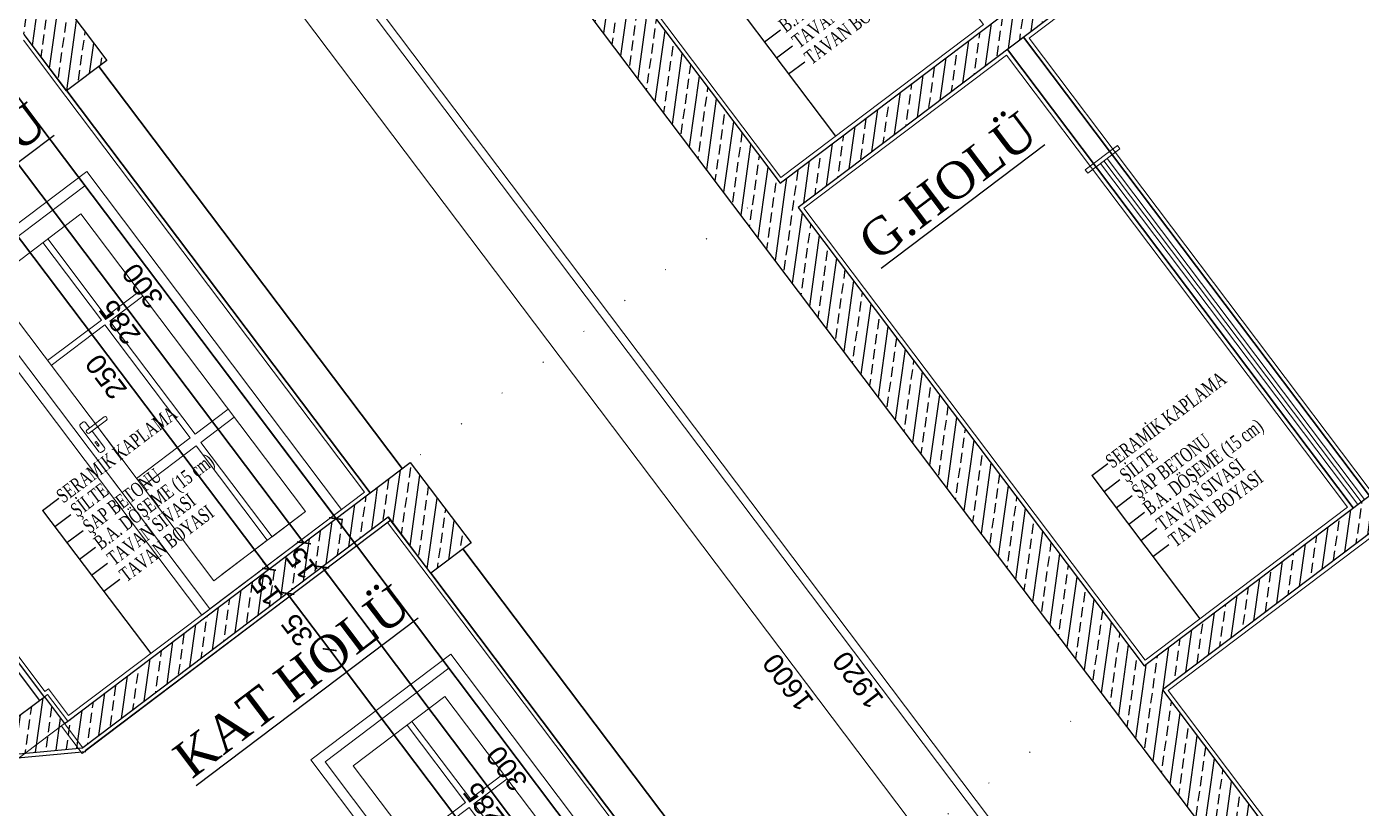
# Model space of a CAD drawing. Header units: millimetres. Extents: x 2232 to 85269, y -3593 to 5869.
# Drawn here: x 3842.9 to 4008.5, y 4437.8 to 4534.8 of the extents above; entities that cross this region are included whole.
import ezdxf

# ---------------------------------------------------------------- set-up
doc = ezdxf.new("R2010")
doc.units = ezdxf.units.MM
doc.linetypes.add('DOTX2', pattern=[0.5, 0, -0.5])
for name, color, linetype in [('DOĞRAMA', 33, 'Continuous'), ('poz', 1, 'Continuous'), ('Standart', 7, 'Continuous'), ('Yazi', 7, 'Continuous')]:
    doc.layers.add(name, color=color, linetype=linetype)
for name, color, linetype, lineweight in [('duvar', 232, 'Continuous', 30), ('iz', 1, 'DOTX2', 20), ('Kiris', 7, 'Continuous', 30), ('sıva iç', 21, 'Continuous', 0), ('tefriş', 252, 'Continuous', 5), ('ölçü iç', 170, 'Continuous', 9), ('ÖLÇÜ İÇ', 7, 'Continuous', 9)]:
    doc.layers.add(name, color=color, linetype=linetype, lineweight=lineweight)
doc.styles.get("Standard").update_dxf_attribs({"font": 'arial.ttf'})
doc.styles.add('Times roman', font='times.ttf')
doc.styles.add('UNIVCH', font='times.ttf', dxfattribs={"width": 0.7})
doc.dimstyles.new('zulay iç ölçü', dxfattribs={"dimtxt": 10, "dimasz": 5, "dimexe": 0.18, "dimexo": 0, "dimgap": 2, "dimtad": 3, "dimdec": 0, "dimzin": 0, "dimdsep": 46, "dimtxsty": 'Standard', "dimblk": 'ARCHTICK', "dimcen": 0.09, "dimse1": 1, "dimse2": 1, "dimadec": 0, "dimazin": 0, "dimtfac": 1, "dimtdec": 0, "dimtix": 1, "dimtofl": 0, "dimtmove": 0, "dimatfit": 3, "dimldrblk": 'ARCHTICK', "dimfxl": 1, "dimtolj": 1, "dimtzin": 0, "dimarcsym": 0})
pattern_1 = [(45, (0, 0), (-7.071068, 7.071068), []), (45, (7.071, 0), (-7.071068, 7.071068), [5, -2.5])]

# ---------------------------------------------------------------- blocks, each defined once
blk = doc.blocks.new('IDE991Entity4312')
at = {"layer": 'Standart', "linetype": 'Continuous', "lineweight": -3}
h = blk.add_hatch(dxfattribs=at)
h.set_pattern_fill('ANSI33', color=171, scale=40, style=0)
h.set_pattern_definition(pattern_1)
h.paths.add_polyline_path([(1570, 750), (1545, 750), (1545, 1050), (1570, 1050)])
blk = doc.blocks.new('IDE991Entity4315')
at = {"layer": 'Standart', "linetype": 'Continuous', "lineweight": -3}
h = blk.add_hatch(dxfattribs=at)
h.set_pattern_fill('ANSI33', color=171, scale=40, style=0)
h.set_pattern_definition(pattern_1)
h.paths.add_polyline_path([(1340, 1000), (1315, 1000), (1315, 1050), (1340, 1050)])
blk = doc.blocks.new('IDE991Entity4317')
at = {"layer": 'Standart', "linetype": 'Continuous', "lineweight": -3}
h = blk.add_hatch(dxfattribs=at)
h.set_pattern_fill('ANSI33', color=171, scale=40, style=0)
h.set_pattern_definition(pattern_1)
h.paths.add_polyline_path([(936, 866.67), (963, 866.67), (963, 850), (990, 850), (990, 833.33), (1017, 833.33), (1017, 816.67), (1044, 816.67), (1044, 800), (1071, 800), (1071, 783.33), (1098, 783.33), (1098, 766.67), (1125, 766.67), (1125, 735), (909, 868.33), (909, 883.33), (936, 883.33)])
blk = doc.blocks.new('IDE991Entity4320')
at = {"layer": 'Standart', "linetype": 'Continuous', "lineweight": -3}
h = blk.add_hatch(dxfattribs=at)
h.set_pattern_fill('ANSI33', color=171, scale=40, style=0)
h.set_pattern_definition(pattern_1)
h.paths.add_polyline_path([(1315, 735), (1125, 735), (1125, 750), (1315, 750)])
blk = doc.blocks.new('IDE991Entity4321')
at = {"layer": 'Standart', "linetype": 'Continuous', "lineweight": -3}
h = blk.add_hatch(dxfattribs=at)
h.set_pattern_fill('ANSI33', color=171, scale=40, style=0)
h.set_pattern_definition(pattern_1)
h.paths.add_polyline_path([(1340, 700), (1315, 700), (1315, 750), (1340, 750)])
blk = doc.blocks.new('IDE991Entity4324')
at = {"layer": 'Standart', "linetype": 'Continuous', "lineweight": -3}
h = blk.add_hatch(dxfattribs=at)
h.set_pattern_fill('ANSI33', color=171, scale=40, style=0)
h.set_pattern_definition(pattern_1)
h.paths.add_polyline_path([(1570, 450), (1545, 450), (1545, 750), (1570, 750)])
blk = doc.blocks.new('IDE991Entity4326')
at = {"layer": 'Standart', "linetype": 'Continuous', "lineweight": -3}
h = blk.add_hatch(dxfattribs=at)
h.set_pattern_fill('ANSI33', color=171, scale=40, style=0)
h.set_pattern_definition(pattern_1)
h.paths.add_polyline_path([(2175, 735), (1570, 735), (1570, 750), (2175, 750)])
blk = doc.blocks.new('IDE991Entity4332')
at = {"layer": 'Standart', "linetype": 'Continuous', "lineweight": -3}
h = blk.add_hatch(dxfattribs=at)
h.set_pattern_fill('ANSI33', color=171, scale=40, style=0)
h.set_pattern_definition(pattern_1)
h.paths.add_polyline_path([(1570, 50), (1545, 50), (1545, 450), (1570, 450)])
blk = doc.blocks.new('IDE991Entity4340')
at = {"layer": 'Standart', "linetype": 'Continuous', "lineweight": -3}
h = blk.add_hatch(dxfattribs=at)
h.set_pattern_fill('ANSI33', color=171, scale=40, style=0)
h.set_pattern_definition(pattern_1)
h.paths.add_polyline_path([(2045, 435), (1570, 435), (1570, 450), (2045, 450)])
blk = doc.blocks.new('IDE991Entity4548')
at = {"layer": 'Standart', "color": 134, "linetype": 'Continuous', "lineweight": -3}
blk.add_lwpolyline([(1121.94, 804.46), (1121.94, 766.67)], dxfattribs=at)
blk = doc.blocks.new('IDE991Entity4553')
at = {"layer": 'Standart', "color": 134, "linetype": 'Continuous', "lineweight": -3}
blk.add_lwpolyline([(1124.77, 804.46), (1124.77, 766.67)], dxfattribs=at)
blk = doc.blocks.new('IDE991Entity5287')
at = {"layer": 'Standart', "color": 159, "linetype": 'Continuous', "lineweight": -3}
blk.add_lwpolyline([(1545, -250), (1545, 1350)], dxfattribs=at)
blk = doc.blocks.new('IDE991Entity5345')
at = {"layer": 'Standart', "color": 159, "linetype": 'Continuous', "lineweight": -3}
blk.add_lwpolyline([(1315, 1000), (1315, 1035)], dxfattribs=at)
blk = doc.blocks.new('IDE991Entity5346')
at = {"layer": 'Standart', "color": 159, "linetype": 'Continuous', "lineweight": -3}
blk.add_lwpolyline([(1340, 1000), (1315, 1000)], dxfattribs=at)
blk = doc.blocks.new('IDE991Entity5347')
at = {"layer": 'Standart', "color": 159, "linetype": 'Continuous', "lineweight": -3}
blk.add_lwpolyline([(1340, 1050), (1340, 1000)], dxfattribs=at)
blk = doc.blocks.new('IDE991Entity5370')
at = {"layer": 'Standart', "color": 159, "linetype": 'Continuous', "lineweight": -3}
blk.add_lwpolyline([(1125, 766.67), (1125, 750)], dxfattribs=at)
blk = doc.blocks.new('IDE991Entity5373')
at = {"layer": 'Standart', "color": 159, "linetype": 'Continuous', "lineweight": -3}
blk.add_lwpolyline([(882, 885), (1125, 735)], dxfattribs=at)
blk = doc.blocks.new('IDE991Entity5378')
at = {"layer": 'Standart', "color": 159, "linetype": 'Continuous', "lineweight": -3}
blk.add_lwpolyline([(1315, 735), (1125, 735)], dxfattribs=at)
blk = doc.blocks.new('IDE991Entity5379')
at = {"layer": 'Standart', "color": 159, "linetype": 'Continuous', "lineweight": -3}
blk.add_lwpolyline([(1125, 750), (1127, 750)], dxfattribs=at)
blk = doc.blocks.new('IDE991Entity5380')
at = {"layer": 'Standart', "color": 159, "linetype": 'Continuous', "lineweight": -3}
blk.add_lwpolyline([(1127, 750), (1240, 750)], dxfattribs=at)
blk = doc.blocks.new('IDE991Entity5381')
at = {"layer": 'Standart', "color": 159, "linetype": 'Continuous', "lineweight": -3}
blk.add_lwpolyline([(1315, 750), (1340, 750)], dxfattribs=at)
blk = doc.blocks.new('IDE991Entity5382')
at = {"layer": 'Standart', "color": 159, "linetype": 'Continuous', "lineweight": -3}
blk.add_lwpolyline([(1315, 700), (1315, 735)], dxfattribs=at)
blk = doc.blocks.new('IDE991Entity5383')
at = {"layer": 'Standart', "color": 159, "linetype": 'Continuous', "lineweight": -3}
blk.add_lwpolyline([(1340, 700), (1315, 700)], dxfattribs=at)
blk = doc.blocks.new('IDE991Entity5384')
at = {"layer": 'Standart', "color": 159, "linetype": 'Continuous', "lineweight": -3}
blk.add_lwpolyline([(1340, 750), (1340, 700)], dxfattribs=at)
blk = doc.blocks.new('IDE991Entity5393')
at = {"layer": 'Standart', "color": 159, "linetype": 'Continuous', "lineweight": -3}
blk.add_lwpolyline([(1570, 750), (1572, 750)], dxfattribs=at)
blk = doc.blocks.new('IDE991Entity5396')
at = {"layer": 'Standart', "color": 159, "linetype": 'Continuous', "lineweight": -3}
blk.add_lwpolyline([(1570, 735), (1570, 450)], dxfattribs=at)
blk = doc.blocks.new('IDE991Entity5397')
at = {"layer": 'Standart', "color": 159, "linetype": 'Continuous', "lineweight": -3}
blk.add_lwpolyline([(2175, 735), (1570, 735)], dxfattribs=at)
blk = doc.blocks.new('IDE991Entity5428')
at = {"layer": 'Standart', "color": 159, "linetype": 'Continuous', "lineweight": -3}
blk.add_lwpolyline([(1570, 450), (1572, 450)], dxfattribs=at)
blk = doc.blocks.new('IDE991Entity5452')
at = {"layer": 'Standart', "color": 159, "linetype": 'Continuous', "lineweight": -3}
blk.add_lwpolyline([(1570, 435), (1570, 50)], dxfattribs=at)
blk = doc.blocks.new('IDE991Entity5453')
at = {"layer": 'Standart', "color": 159, "linetype": 'Continuous', "lineweight": -3}
blk.add_lwpolyline([(2045, 435), (1570, 435)], dxfattribs=at)
blk = doc.blocks.new('IDE991Entity5593')
at = {"layer": 'Standart', "color": 159, "linetype": 'Continuous', "lineweight": -3}
blk.add_lwpolyline([(1570, 1035), (1570, 750)], dxfattribs=at)
blk = doc.blocks.new('IDE991Entity5642')
at = {"layer": 'Standart', "color": 163, "linetype": 'Continuous', "lineweight": 5}
blk.add_lwpolyline([(1125, 766.67), (1127, 766.67)], dxfattribs=at)
blk = doc.blocks.new('IDE991Entity5643')
at = {"layer": 'Standart', "color": 163, "linetype": 'Continuous', "lineweight": 5}
blk.add_lwpolyline([(1127, 766.67), (1127, 750)], dxfattribs=at)
blk = doc.blocks.new('IDE991Entity5832')
at = {"layer": 'Standart', "color": 11, "linetype": 'Continuous', "lineweight": -3}
blk.add_lwpolyline([(1125, 733), (1125, 732.65)], dxfattribs=at)
blk = doc.blocks.new('IDE991Entity6578')
at = {"layer": 'Standart', "color": 159, "linetype": 'Continuous', "lineweight": -3}
blk.add_lwpolyline([(1104.81, 766.67), (1121.94, 766.67)], dxfattribs=at)
blk = doc.blocks.new('IDE991Entity6579')
at = {"layer": 'Standart', "color": 159, "linetype": 'Continuous', "lineweight": -3}
blk.add_lwpolyline([(1121.94, 766.67), (1124.77, 766.67)], dxfattribs=at)
blk = doc.blocks.new('IDE991Entity6580')
at = {"layer": 'Standart', "color": 159, "linetype": 'Continuous', "lineweight": -3}
blk.add_lwpolyline([(1124.77, 766.67), (1125, 766.67)], dxfattribs=at)
blk = doc.blocks.new('IDE991Entity6587')
at = {"layer": 'Standart', "color": 159, "linetype": 'Continuous', "lineweight": -3}
blk.add_lwpolyline([(1240, 750), (1315, 750)], dxfattribs=at)
blk = doc.blocks.new('IDE991Entity6591')
at = {"layer": 'Standart', "color": 159, "linetype": 'Continuous', "lineweight": -3}
blk.add_lwpolyline([(1572, 750), (1920, 750)], dxfattribs=at)
blk = doc.blocks.new('IDE991Entity6619')
at = {"layer": 'Standart', "color": 159, "linetype": 'Continuous', "lineweight": -3}
blk.add_lwpolyline([(1572, 450), (1920, 450)], dxfattribs=at)
blk = doc.blocks.new('IDE991Entity6750')
at = {"layer": 'Standart', "color": 11, "linetype": 'Continuous', "lineweight": -3}
blk.add_lwpolyline([(1090, 754.25), (1125, 732.65)], dxfattribs=at)
blk = doc.blocks.new('TRRTYT')
at = {"layer": 'Standart', "color": 11, "linetype": 'Continuous', "lineweight": -3}
blk.add_lwpolyline([(1035830.63, -396697.95), (1035640.63, -396697.95)], dxfattribs=at)
at = {"layer": 'Standart'}
for name in ['IDE991Entity5287', 'IDE991Entity4315', 'IDE991Entity5347', 'IDE991Entity4312', 'IDE991Entity5345', 'IDE991Entity5593', 'IDE991Entity5346', 'IDE991Entity5373', 'IDE991Entity4317', 'IDE991Entity4548', 'IDE991Entity4553', 'IDE991Entity6578', 'IDE991Entity6579', 'IDE991Entity6580', 'IDE991Entity5370', 'IDE991Entity5642', 'IDE991Entity5643', 'IDE991Entity6750', 'IDE991Entity4320', 'IDE991Entity5379', 'IDE991Entity5380', 'IDE991Entity6587', 'IDE991Entity4321', 'IDE991Entity5381', 'IDE991Entity5384', 'IDE991Entity4324', 'IDE991Entity4326', 'IDE991Entity5393', 'IDE991Entity6591', 'IDE991Entity5378', 'IDE991Entity5382', 'IDE991Entity5396', 'IDE991Entity5397', 'IDE991Entity5832', 'IDE991Entity5383', 'IDE991Entity4332', 'IDE991Entity4340', 'IDE991Entity5428', 'IDE991Entity6619', 'IDE991Entity5452', 'IDE991Entity5453']:
    blk.add_blockref(name, (1034515.63, -397430.95), dxfattribs=at)
blk = doc.blocks.new('FGDGFDGDF')
at = {"layer": 'DOĞRAMA', "lineweight": 18}
for p, q in [((681226.93, -207243.09), (681226.93, -207453.09)), ((681226.93, -207243.09), (681313.93, -207243.09)), ((681231.93, -207248.09), (681231.93, -207453.09)), ((681231.93, -207248.09), (681308.93, -207248.09)), ((681308.93, -207248.09), (681308.93, -207453.09)), ((681313.93, -207243.09, -0.02), (681313.93, -207453.09)), ((681313.93, -207243.09, -0.02), (681313.93, -207453.09)), ((681241.93, -207258.09), (681241.93, -207443.09, 0.02)), ((681241.93, -207258.09), (681298.93, -207258.09)), ((681262.51, -207258.09), (681262.51, -207306.25)), ((681265.51, -207258.09), (681265.51, -207306.25)), ((681298.93, -207258.09), (681298.93, -207443.09, 0.88)), ((681241.93, -207306.25), (681262.51, -207306.25)), ((681265.51, -207306.25), (681298.93, -207306.25)), ((681241.93, -207309.25), (681262.51, -207309.25)), ((681262.51, -207309.25), (681262.51, -207379.44)), ((681262.51, -207309.25), (681262.51, -207379.44, 1.01)), ((681265.51, -207309.25), (681265.51, -207379.44)), ((681265.51, -207309.25), (681298.93, -207309.25)), ((681265.51, -207309.25), (681265.51, -207379.44, 1.01)), ((681303.4, -207341.22), (681304.9, -207341.22)), ((681292.57, -207346.28), (681292.57, -207346.68)), ((681293.37, -207345.48), (681304.15, -207345.48)), ((681293.37, -207347.48), (681304.15, -207347.48)), ((681302.4, -207342.22), (681302.4, -207345.48)), ((681302.4, -207347.48), (681302.4, -207357.66)), ((681304.95, -207346.28), (681304.95, -207346.68)), ((681305.9, -207342.22), (681305.9, -207357.66)), ((681298.93, -207349.59), (681298.93, -207363.09)), ((681303.88, -207353.91), (681303.83, -207354.26)), ((681304.49, -207353.91), (681304.57, -207354.26)), ((681303.4, -207358.66), (681304.9, -207358.66)), ((681308.93, -207373.09, -0.31), (681308.93, -207453.09)), ((681241.93, -207379.44, -0.84), (681262.51, -207379.44, -0.84)), ((681241.93, -207379.44, -0.84), (681262.51, -207379.44, -0.84)), ((681265.51, -207379.44, -0.84), (681298.93, -207379.44, -0.84)), ((681241.93, -207384.44, -0.84), (681262.66, -207384.44, -0.84)), ((681262.66, -207384.44, -0.84), (681262.66, -207443.09)), ((681265.66, -207384.44, -0.84), (681265.66, -207443.09)), ((681265.66, -207384.44, -0.84), (681298.93, -207384.44, -0.84)), ((681241.93, -207443.09), (681293.93, -207443.09)), ((681241.93, -207443.09), (681262.66, -207443.09)), ((681265.66, -207443.09), (681298.93, -207443.09)), ((681226.93, -207453.09), (681313.93, -207453.09)), ((681308.93, -207453.09), (681226.93, -207453.09)), ((681231.93, -207453.09), (681226.93, -207453.09)), ((681226.93, -207453.09), (681313.93, -207453.09))]:
    blk.add_line(p, q, dxfattribs=at)
blk.add_lwpolyline([(681303.83, -207354.26, 0.012607), (681303.84, -207354.46, 0.072446), (681303.82, -207354.72, 0.071795), (681303.86, -207354.97, 0.083158), (681303.96, -207355.18, 0.146367), (681304.02, -207355.32, 0.132534), (681304.19, -207355.37, 0.233641), (681304.27, -207355.32, 0.106696), (681304.43, -207355.18, 0.083158), (681304.53, -207354.97, 0.071795), (681304.57, -207354.72, 0.072534), (681304.57, -207354.46, 0.012612), (681304.57, -207354.26, 0.114829)], format="xyb", dxfattribs=at)
for centre, radius, start, end in [((681303.4, -207342.22), 1, 90, 180), ((681304.9, -207342.22), 1, 0, 90), ((681293.37, -207346.28), 0.8, 90, 180), ((681293.37, -207346.68), 0.8, 180, 270), ((681304.15, -207346.28), 0.8, 0, 90), ((681304.15, -207346.68), 0.8, 270, 0), ((681304.19, -207353.19), 0.455, 341.59857, 197.78925), ((681303.25, -207353.75), 0.654, 345.10541, 40.00925), ((681305.12, -207353.75), 0.654, 140.51746, 194.89459), ((681303.4, -207357.66), 1, 180, 270), ((681304.9, -207357.66), 1, 270, 0)]:
    blk.add_arc(centre, radius, start, end, dxfattribs=at)
blk = doc.blocks.new('_ArchTick')
at = {"color": 0, "linetype": 'ByBlock', "const_width": 0.15}
blk.add_lwpolyline([(-0.5, -0.5), (0.5, 0.5)], dxfattribs=at)
blk = doc.blocks.new('*D2443')
at = {"layer": 'Defpoints', "color": 0, "transparency": 16777216}
for p in [(661177.16, -126828.54), (661187, -127078.54), (661204.5, -127078.54)]:
    blk.add_point(p, dxfattribs=at)
at = {"layer": 'ÖLÇÜ İÇ', "color": 0, "lineweight": -2, "transparency": 16777216}
blk.add_line((661204.5, -126828.54), (661204.5, -127078.54), dxfattribs=at)
at = {"layer": 'ÖLÇÜ İÇ', "color": 0, "lineweight": -2, "transparency": 16777216, "xscale": 5, "yscale": 5, "zscale": 5}
for p, rotation in [((661204.5, -126828.54), 90), ((661204.5, -127078.54), 270)]:
    blk.add_blockref('_ArchTick', p, dxfattribs=dict(at, rotation=rotation))
at = {"layer": 'ÖLÇÜ İÇ', "color": 0, "transparency": 16777216, "insert": (661197.5, -126953.54), "char_height": 10, "attachment_point": 5, "rotation": 90}
blk.add_mtext('\\A1;250', dxfattribs=at)
blk = doc.blocks.new('*D2444')
at = {"layer": 'Defpoints', "color": 0, "transparency": 16777216}
for p in [(661246.19, -126778.54), (661246.19, -127078.54), (661246.19, -127078.54)]:
    blk.add_point(p, dxfattribs=at)
at = {"layer": 'ÖLÇÜ İÇ', "color": 0, "lineweight": -2, "transparency": 16777216}
blk.add_line((661246.19, -126778.54), (661246.19, -127078.54), dxfattribs=at)
at = {"layer": 'ÖLÇÜ İÇ', "color": 0, "lineweight": -2, "transparency": 16777216, "xscale": 5, "yscale": 5, "zscale": 5}
for p, rotation in [((661246.19, -126778.54), 90), ((661246.19, -127078.54), 270)]:
    blk.add_blockref('_ArchTick', p, dxfattribs=dict(at, rotation=rotation))
at = {"layer": 'ÖLÇÜ İÇ', "color": 0, "transparency": 16777216, "insert": (661239.19, -126928.54), "char_height": 10, "attachment_point": 5, "rotation": 90}
blk.add_mtext('\\A1;300', dxfattribs=at)
blk = doc.blocks.new('*D2447')
at = {"layer": 'Defpoints', "color": 0, "transparency": 16777216}
for p in [(661197.5, -127078.54), (661197.5, -127093.54), (661204.5, -127093.54)]:
    blk.add_point(p, dxfattribs=at)
at = {"layer": 'ÖLÇÜ İÇ', "color": 0, "lineweight": -2, "transparency": 16777216}
for p, q in [((661204.5, -127078.54), (661204.5, -127073.54)), ((661204.5, -127093.54), (661204.5, -127098.54))]:
    blk.add_line(p, q, dxfattribs=at)
at = {"layer": 'ÖLÇÜ İÇ', "color": 0, "lineweight": -2, "transparency": 16777216, "xscale": 5, "yscale": 5, "zscale": 5}
for p, rotation in [((661204.5, -127078.54), 270), ((661204.5, -127093.54), 90)]:
    blk.add_blockref('_ArchTick', p, dxfattribs=dict(at, rotation=rotation))
at = {"layer": 'ÖLÇÜ İÇ', "color": 0, "transparency": 16777216, "insert": (661197.5, -127086.04), "char_height": 10, "attachment_point": 5, "rotation": 90}
blk.add_mtext('\\A1;15', dxfattribs=at)
blk = doc.blocks.new('*D2448')
at = {"layer": 'Defpoints', "color": 0, "transparency": 16777216}
for p in [(661197.5, -127093.54), (661177.16, -127128.54), (661204.5, -127128.54)]:
    blk.add_point(p, dxfattribs=at)
at = {"layer": 'ÖLÇÜ İÇ', "color": 0, "lineweight": -2, "transparency": 16777216}
blk.add_line((661204.5, -127093.54), (661204.5, -127128.54), dxfattribs=at)
at = {"layer": 'ÖLÇÜ İÇ', "color": 0, "lineweight": -2, "transparency": 16777216, "xscale": 5, "yscale": 5, "zscale": 5}
for p, rotation in [((661204.5, -127093.54), 90), ((661204.5, -127128.54), 270)]:
    blk.add_blockref('_ArchTick', p, dxfattribs=dict(at, rotation=rotation))
at = {"layer": 'ÖLÇÜ İÇ', "color": 0, "transparency": 16777216, "insert": (661197.5, -127111.04), "char_height": 10, "attachment_point": 5, "rotation": 90}
blk.add_mtext('\\A1;35', dxfattribs=at)
blk = doc.blocks.new('*D2449')
at = {"layer": 'Defpoints', "color": 0, "transparency": 16777216}
for p in [(661177.16, -127128.54), (661187, -127378.54), (661204.5, -127378.54)]:
    blk.add_point(p, dxfattribs=at)
at = {"layer": 'ÖLÇÜ İÇ', "color": 0, "lineweight": -2, "transparency": 16777216}
blk.add_line((661204.5, -127128.54), (661204.5, -127378.54), dxfattribs=at)
at = {"layer": 'ÖLÇÜ İÇ', "color": 0, "lineweight": -2, "transparency": 16777216, "xscale": 5, "yscale": 5, "zscale": 5}
for p, rotation in [((661204.5, -127128.54), 90), ((661204.5, -127378.54), 270)]:
    blk.add_blockref('_ArchTick', p, dxfattribs=dict(at, rotation=rotation))
at = {"layer": 'ÖLÇÜ İÇ', "color": 0, "transparency": 16777216, "insert": (661197.5, -127253.54), "char_height": 10, "attachment_point": 5, "rotation": 90}
blk.add_mtext('\\A1;250', dxfattribs=at)
blk = doc.blocks.new('*D2450')
at = {"layer": 'Defpoints', "color": 0, "transparency": 16777216}
for p in [(661246.19, -127078.54), (661246.19, -127378.54), (661246.19, -127378.54)]:
    blk.add_point(p, dxfattribs=at)
at = {"layer": 'ÖLÇÜ İÇ', "color": 0, "lineweight": -2, "transparency": 16777216}
blk.add_line((661246.19, -127078.54), (661246.19, -127378.54), dxfattribs=at)
at = {"layer": 'ÖLÇÜ İÇ', "color": 0, "lineweight": -2, "transparency": 16777216, "xscale": 5, "yscale": 5, "zscale": 5}
for p, rotation in [((661246.19, -127078.54), 90), ((661246.19, -127378.54), 270)]:
    blk.add_blockref('_ArchTick', p, dxfattribs=dict(at, rotation=rotation))
at = {"layer": 'ÖLÇÜ İÇ', "color": 0, "transparency": 16777216, "insert": (661239.19, -127228.54), "char_height": 10, "attachment_point": 5, "rotation": 90}
blk.add_mtext('\\A1;300', dxfattribs=at)
blk = doc.blocks.new('*D2461')
at = {"layer": 'Defpoints', "color": 0, "transparency": 16777216}
for p in [(661178.88, -126793.54), (661226.24, -127078.54), (661226.24, -127078.54)]:
    blk.add_point(p, dxfattribs=at)
at = {"layer": 'ÖLÇÜ İÇ', "color": 0, "lineweight": -2, "transparency": 16777216}
blk.add_line((661226.24, -126793.54), (661226.24, -127078.54), dxfattribs=at)
at = {"layer": 'ÖLÇÜ İÇ', "color": 0, "lineweight": -2, "transparency": 16777216, "xscale": 5, "yscale": 5, "zscale": 5}
for p, rotation in [((661226.24, -126793.54), 90), ((661226.24, -127078.54), 270)]:
    blk.add_blockref('_ArchTick', p, dxfattribs=dict(at, rotation=rotation))
at = {"layer": 'ÖLÇÜ İÇ', "color": 0, "transparency": 16777216, "insert": (661219.24, -126936.04), "char_height": 10, "attachment_point": 5, "rotation": 90}
blk.add_mtext('\\A1;285', dxfattribs=at)
blk = doc.blocks.new('*D2462')
at = {"layer": 'Defpoints', "color": 0, "transparency": 16777216}
for p in [(661220.99, -127078.54), (661178.88, -127093.54), (661226.24, -127093.54)]:
    blk.add_point(p, dxfattribs=at)
at = {"layer": 'ÖLÇÜ İÇ', "color": 0, "lineweight": -2, "transparency": 16777216}
for p, q in [((661226.24, -127078.54), (661226.24, -127073.54)), ((661226.24, -127093.54), (661226.24, -127098.54))]:
    blk.add_line(p, q, dxfattribs=at)
at = {"layer": 'ÖLÇÜ İÇ', "color": 0, "lineweight": -2, "transparency": 16777216, "xscale": 5, "yscale": 5, "zscale": 5}
for p, rotation in [((661226.24, -127078.54), 270), ((661226.24, -127093.54), 90)]:
    blk.add_blockref('_ArchTick', p, dxfattribs=dict(at, rotation=rotation))
at = {"layer": 'ÖLÇÜ İÇ', "color": 0, "transparency": 16777216, "insert": (661219.24, -127086.04), "char_height": 10, "attachment_point": 5, "rotation": 90}
blk.add_mtext('\\A1;15', dxfattribs=at)
blk = doc.blocks.new('*D2463')
at = {"layer": 'Defpoints', "color": 0, "transparency": 16777216}
for p in [(661178.88, -127093.54), (661226.24, -127378.54), (661226.24, -127378.54)]:
    blk.add_point(p, dxfattribs=at)
at = {"layer": 'ÖLÇÜ İÇ', "color": 0, "lineweight": -2, "transparency": 16777216}
blk.add_line((661226.24, -127093.54), (661226.24, -127378.54), dxfattribs=at)
at = {"layer": 'ÖLÇÜ İÇ', "color": 0, "lineweight": -2, "transparency": 16777216, "xscale": 5, "yscale": 5, "zscale": 5}
for p, rotation in [((661226.24, -127093.54), 90), ((661226.24, -127378.54), 270)]:
    blk.add_blockref('_ArchTick', p, dxfattribs=dict(at, rotation=rotation))
at = {"layer": 'ÖLÇÜ İÇ', "color": 0, "transparency": 16777216, "insert": (661219.24, -127236.04), "char_height": 10, "attachment_point": 5, "rotation": 90}
blk.add_mtext('\\A1;285', dxfattribs=at)
blk = doc.blocks.new('*D2568')
at = {"layer": 'Defpoints', "color": 0, "transparency": 16777216}
for p in [(1294830.02, -408949.54), (1294839.01, -410869.54), (1294839.01, -410869.54)]:
    blk.add_point(p, dxfattribs=at)
at = {"layer": 'sıva iç', "color": 0, "lineweight": -2, "transparency": 16777216}
blk.add_line((1294839.01, -408949.54), (1294839.01, -410869.54), dxfattribs=at)
at = {"layer": 'sıva iç', "color": 0, "lineweight": -2, "transparency": 16777216, "xscale": 5, "yscale": 5, "zscale": 5}
for p, rotation in [((1294839.01, -408949.54), 90), ((1294839.01, -410869.54), 270)]:
    blk.add_blockref('_ArchTick', p, dxfattribs=dict(at, rotation=rotation))
at = {"layer": 'sıva iç', "color": 0, "transparency": 16777216, "insert": (1294832.01, -409909.54), "char_height": 10, "attachment_point": 5, "rotation": 90}
blk.add_mtext('\\A1;1920', dxfattribs=at)
blk = doc.blocks.new('*D2569')
at = {"layer": 'Defpoints', "color": 0, "transparency": 16777216}
for p in [(1294811.46, -409089.54), (1294810.69, -410689.54), (1294810.69, -410689.54)]:
    blk.add_point(p, dxfattribs=at)
at = {"layer": 'sıva iç', "color": 0, "lineweight": -2, "transparency": 16777216}
blk.add_line((1294810.69, -409089.54), (1294810.69, -410689.54), dxfattribs=at)
at = {"layer": 'sıva iç', "color": 0, "lineweight": -2, "transparency": 16777216, "xscale": 5, "yscale": 5, "zscale": 5}
for p, rotation in [((1294810.69, -409089.54), 90), ((1294810.69, -410689.54), 270)]:
    blk.add_blockref('_ArchTick', p, dxfattribs=dict(at, rotation=rotation))
at = {"layer": 'sıva iç', "color": 0, "transparency": 16777216, "insert": (1294803.69, -409889.54), "char_height": 10, "attachment_point": 5, "rotation": 90}
blk.add_mtext('\\A1;1600', dxfattribs=at)
blk = doc.blocks.new('DFGFDGHN')
at = {"layer": 'ÖLÇÜ İÇ'}
for base, p1, p2, picture, middle in [((661246.19, -127078.54), (661246.19, -126778.54), (661246.19, -127078.54), '*D2444', (661239.19, -126928.54)), ((661204.5, -127078.54), (661177.16, -126828.54), (661187, -127078.54), '*D2443', (661197.5, -126953.54)), ((661226.24, -127093.54), (661220.99, -127078.54), (661178.88, -127093.54), '*D2462', (661219.24, -127086.04)), ((661204.5, -127093.54), (661197.5, -127078.54), (661197.5, -127093.54), '*D2447', (661197.5, -127086.04)), ((661246.19, -127378.54), (661246.19, -127078.54), (661246.19, -127378.54), '*D2450', (661239.19, -127228.54)), ((661204.5, -127128.54), (661197.5, -127093.54), (661177.16, -127128.54), '*D2448', (661197.5, -127111.04)), ((661204.5, -127378.54), (661177.16, -127128.54), (661187, -127378.54), '*D2449', (661197.5, -127253.54))]:
    dim = blk.add_linear_dim(base=base, p1=p1, p2=p2, angle=90, dimstyle='zulay iç ölçü', dxfattribs=at)
    dim.commit()
    dim.dimension.update_dxf_attribs({"geometry": picture, "text_midpoint": middle})
for base, p1, p2, picture, middle in [((661226.24, -127078.54), (661178.88, -126793.54), (661226.24, -127078.54), '*D2461', (661219.24, -126936.04)), ((661226.24, -127378.54), (661178.88, -127093.54), (661226.24, -127378.54), '*D2463', (661219.24, -127236.04))]:
    dim = blk.add_linear_dim(base=base, p1=p1, p2=p2, angle=90, dimstyle='zulay iç ölçü', override={"dimtmove": 1}, dxfattribs=at)
    dim.commit()
    dim.dimension.update_dxf_attribs({"geometry": picture, "text_midpoint": middle})
blk = doc.blocks.new('GHGFHGF')
at = {"layer": 'duvar'}
for points in [[(1294694.78, -409439.54), (1294694.78, -409689.54)], [(1294714.78, -409439.54), (1294714.78, -409689.54)], [(1295079.78, -409704.54), (1295079.78, -409989.54)], [(1295089.78, -409704.54), (1295089.78, -409989.54)], [(1294694.78, -409739.54), (1294694.78, -409989.54)], [(1294714.78, -409739.54), (1294714.78, -409989.54)]]:
    blk.add_lwpolyline(points, dxfattribs=at)
at = {"layer": 'iz', "ltscale": 50}
for p, q in [((1293379.78, -409689.54), (1295709.78, -409689.54)), ((1293379.78, -409989.54), (1295709.78, -409989.54))]:
    blk.add_line(p, q, dxfattribs=at)
at = {"layer": 'poz'}
for p, q in [((1294559.8, -409598.54), (1294559.8, -409687.54)), ((1294559.8, -409598.54), (1294569.8, -409598.54)), ((1294985.81, -409598.54), (1294985.81, -409687.54)), ((1294559.8, -409608.54), (1294569.8, -409608.54)), ((1294559.8, -409618.54), (1294569.8, -409618.54)), ((1294559.8, -409628.85), (1294569.8, -409628.85)), ((1294985.81, -409628.85), (1294995.81, -409628.85)), ((1294559.8, -409638.85), (1294569.8, -409638.85)), ((1294985.81, -409638.85), (1294995.81, -409638.85)), ((1294559.8, -409648.85), (1294569.8, -409648.85)), ((1294985.81, -409648.85), (1294995.81, -409648.85)), ((1294985.81, -409898.54), (1294985.81, -409987.54)), ((1294985.81, -409898.54), (1294995.81, -409898.54)), ((1294985.81, -409908.54), (1294995.81, -409908.54)), ((1294985.81, -409918.54), (1294995.81, -409918.54)), ((1294985.81, -409928.85), (1294995.81, -409928.85)), ((1294985.81, -409938.85), (1294995.81, -409938.85)), ((1294985.81, -409948.85), (1294995.81, -409948.85))]:
    blk.add_line(p, q, dxfattribs=at)
at = {"layer": 'sıva iç'}
for points in [[(1294504.55, -409635.09), (1294504.55, -409672.88), (1294504.78, -409672.88), (1294506.78, -409672.88), (1294506.78, -409689.54), (1294619.78, -409689.54), (1294694.78, -409689.54), (1294694.78, -409439.54), (1294694.78, -409439.54), (1294694.78, -409404.54)], [(1294506.55, -409633.09), (1294506.55, -409670.88), (1294508.78, -409670.88), (1294508.78, -409687.54), (1294619.78, -409687.54), (1294692.78, -409687.54), (1294692.78, -409441.54), (1294692.78, -409441.54), (1294692.78, -409406.54)], [(1294394.78, -409796.88), (1294469.78, -409849.83), (1294504.78, -409874.54), (1294504.78, -409884.54), (1294504.55, -409916.19), (1294503.84, -409916.19), (1294503.84, -409935.09), (1294504.55, -409935.09), (1294504.55, -409972.88), (1294504.78, -409972.88), (1294506.78, -409972.88), (1294506.78, -409989.54), (1294619.78, -409989.54), (1294694.78, -409989.54), (1294694.78, -409739.54), (1294694.78, -409739.54), (1294694.78, -409704.54), (1294504.78, -409704.54), (1294504.78, -409689.54), (1294164.78, -409689.54)], [(1294395.93, -409795.25), (1294470.93, -409848.2), (1294506.78, -409873.51), (1294506.78, -409884.55), (1294506.53, -409918.19), (1294505.84, -409918.19), (1294505.84, -409933.09), (1294506.55, -409933.09), (1294506.55, -409970.88), (1294508.78, -409970.88), (1294508.78, -409987.54), (1294619.78, -409987.54), (1294692.78, -409987.54), (1294692.78, -409741.54), (1294692.78, -409741.54), (1294692.78, -409706.54), (1294502.78, -409706.54), (1294502.78, -409689.54)]]:
    blk.add_lwpolyline(points, dxfattribs=at)
for points in [[(1294951.78, -409406.54), (1295077.78, -409406.54), (1295077.78, -409687.54), (1294951.78, -409687.54)], [(1294951.78, -409706.54), (1295077.78, -409706.54), (1295077.78, -409987.54), (1294951.78, -409987.54)], [(1295091.78, -409706.54), (1295552.78, -409706.54), (1295552.78, -409741.54), (1295557.78, -409741.54), (1295557.78, -409987.54), (1295554.78, -409987.54), (1295449.78, -409987.54), (1295299.78, -409987.54), (1295091.78, -409987.54)], [(1295427.78, -410042.54), (1295427.78, -410041.54), (1295422.78, -410041.54), (1295422.78, -410006.54), (1294951.78, -410006.54), (1294951.78, -410387.54), (1295299.78, -410387.54), (1295424.78, -410387.54), (1295427.78, -410387.54), (1295427.78, -410386.54)]]:
    blk.add_lwpolyline(points, close=True, dxfattribs=at)
at = {"layer": 'tefriş'}
blk.add_line((1294842.97, -409047.48), (1294842.97, -410442.68), dxfattribs=at)
at = {"layer": 'ÖLÇÜ İÇ', "color": 2}
blk.add_lwpolyline([(1295074.65, -409775.54), (1295094.65, -409775.54), (1295094.65, -409777.54), (1295074.65, -409777.54)], close=True, dxfattribs=at)
for points in [[(1295082.65, -409777.54), (1295082.65, -409989.54)], [(1295084.65, -409777.54), (1295084.65, -409989.54)], [(1295086.65, -409777.54), (1295086.65, -409989.54)]]:
    blk.add_lwpolyline(points, dxfattribs=at)
at = {"layer": 'Kiris', "xscale": -1}
for p in [(1975905.48, -202234.46), (1975905.48, -202534.46)]:
    blk.add_blockref('FGDGFDGDF', p, dxfattribs=at)
at = {"layer": 'sıva iç'}
blk.add_blockref('TRRTYT', (258864.14, -13008.59), dxfattribs=at)
at = {"layer": 'ölçü iç', "lineweight": 30}
blk.add_blockref('DFGFDGHN', (633427.38, -282611), dxfattribs=at)
at = {"layer": 'Yazi', "style": 'Times roman'}
for s, height, p in [('%%UKAT HOLÜ', 17.9915, (1294538.37, -409449.75)), ('%%UKAT HOLÜ', 17.9915, (1294538.37, -409749.75)), ('%%UG.HOLÜ', 17.991, (1294964.39, -409749.75))]:
    blk.add_text(s, height=height, dxfattribs=at).set_placement(p)
at = {"layer": 'Yazi', "style": 'UNIVCH', "width": 0.7}
for s, height, p in [('SERAMİK KAPLAMA', 6.9984, (1294569.95, -409602.05)), ('ŞİLTE', 6.998, (1294571.38, -409611.87)), ('ŞAP BETONU', 6.998, (1294571.38, -409621.96)), ('B.A. DÖŞEME (15 cm)', 6.9984, (1294570.86, -409631.8)), ('B.A. DÖŞEME (15 cm)', 6.9984, (1294996.87, -409631.8)), ('TAVAN SIVASI', 6.9984, (1294571.38, -409642)), ('TAVAN SIVASI', 6.9984, (1294997.39, -409642)), ('TAVAN BOYASI', 6.9984, (1294571.38, -409652.17)), ('TAVAN BOYASI', 6.9984, (1294997.39, -409652.17)), ('SERAMİK KAPLAMA', 6.9984, (1294995.97, -409902.05)), ('ŞİLTE', 6.998, (1294997.39, -409911.87)), ('ŞAP BETONU', 6.998, (1294997.39, -409921.96)), ('B.A. DÖŞEME (15 cm)', 6.9984, (1294996.87, -409931.8)), ('TAVAN SIVASI', 6.9984, (1294997.39, -409942)), ('TAVAN BOYASI', 6.9984, (1294997.39, -409952.17))]:
    blk.add_text(s, height=height, dxfattribs=at).set_placement(p)
at = {"layer": 'sıva iç'}
for base, p1, p2, picture, middle in [((1294839.01, -410869.54), (1294830.02, -408949.54), (1294839.01, -410869.54), '*D2568', (1294832.01, -409909.54)), ((1294810.69, -410689.54), (1294811.46, -409089.54), (1294810.69, -410689.54), '*D2569', (1294803.69, -409889.54))]:
    dim = blk.add_linear_dim(base=base, p1=p1, p2=p2, angle=90, dimstyle='zulay iç ölçü', override={"dimtmove": 1}, dxfattribs=at)
    dim.commit()
    dim.dimension.update_dxf_attribs({"geometry": picture, "text_midpoint": middle})
blk = doc.blocks.new('RRRR')
at = {"layer": 'sıva iç', "rotation": 37.05267661197627}
blk.add_blockref('GHGFHGF', (-156760.25, -889310.84), dxfattribs=at)

msp = doc.modelspace()

# ---------------------------------------------------------------- block references
at = {"layer": 'ÖLÇÜ İÇ', "xscale": 0.25, "yscale": 0.25, "zscale": 0.25}
msp.add_blockref('RRRR', (-276957.06, 113516.85), dxfattribs=at)

doc.saveas('drawing.dxf')
